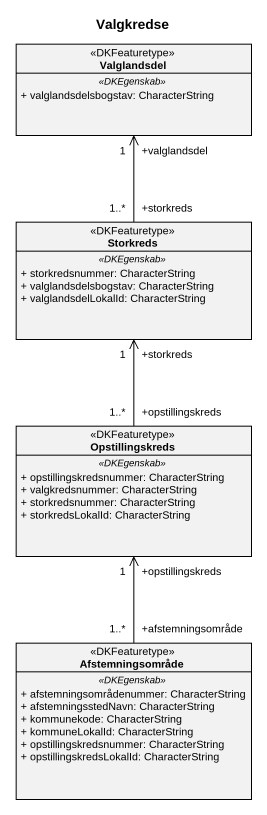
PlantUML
@startuml
title Valgkredse
hide circle
hide empty members
skinparam classAttributeIconSize 0
class Valglandsdel <<DKFeaturetype>> {
  .. <<DKEgenskab>> ..
  + valglandsdelsbogstav: CharacterString
}
class Storkreds <<DKFeaturetype>> {
  .. <<DKEgenskab>> ..
  + storkredsnummer: CharacterString
  + valglandsdelsbogstav: CharacterString
  + valglandsdelLokalId: CharacterString
}
class Opstillingskreds <<DKFeaturetype>> {
  .. <<DKEgenskab>> ..
  + opstillingskredsnummer: CharacterString
  + valgkredsnummer: CharacterString
  + storkredsnummer: CharacterString
  + storkredsLokalId: CharacterString
}
class Afstemningsområde <<DKFeaturetype>> {
  .. <<DKEgenskab>> ..
  + afstemningsområdenummer: CharacterString
  + afstemningsstedNavn: CharacterString
  + kommunekode: CharacterString
  + kommuneLokalId: CharacterString
  + opstillingskredsnummer: CharacterString
  + opstillingskredsLokalId: CharacterString
}
Storkreds "+storkreds\n1..*" -up-> "+valglandsdel\n1" Valglandsdel
Opstillingskreds "+opstillingskreds\n1..*" -up-> "+storkreds\n1" Storkreds
Afstemningsområde "+afstemningsområde\n1..*" -up-> "+opstillingskreds\n1" Opstillingskreds
@enduml
